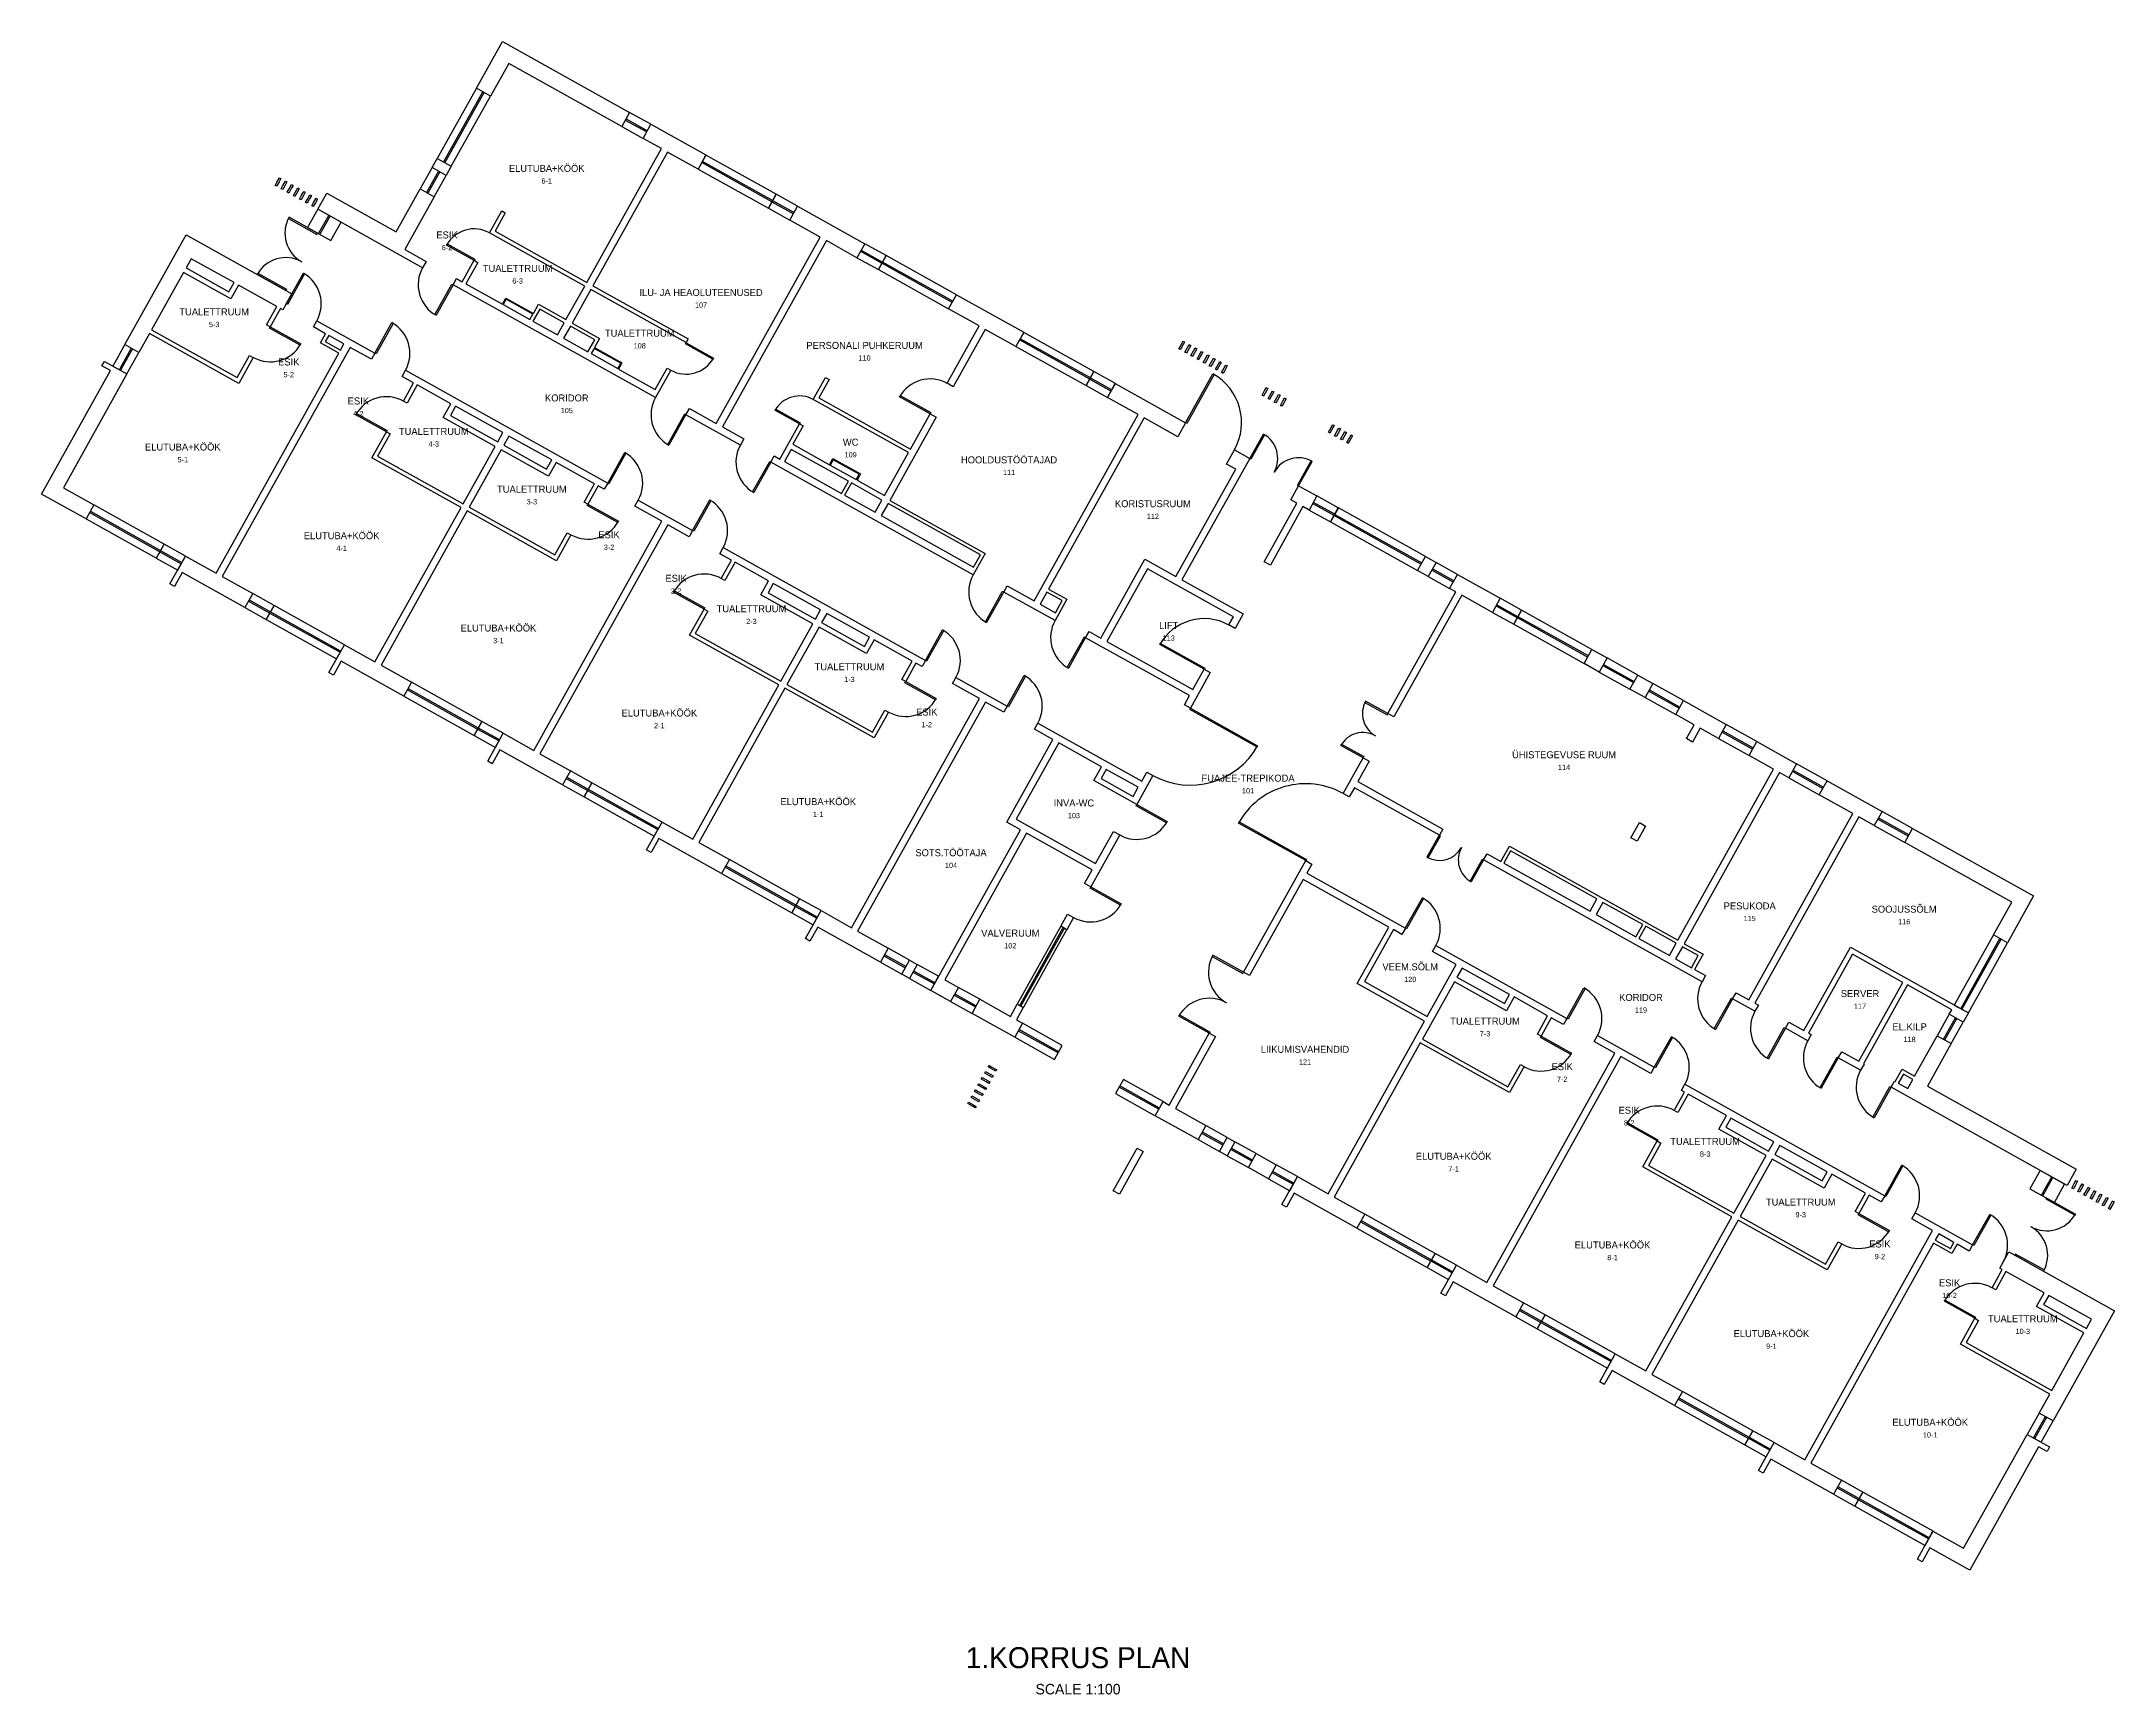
# Model space of a CAD drawing. Header units: millimetres. Extents: x 0 to 379219, y -3554 to 43703.
# Drawn here: x 0 to 59253, y -3554 to 43703 of the extents above; entities that cross this region are included whole.
import ezdxf
from ezdxf.enums import TextEntityAlignment as Align

# ---------------------------------------------------------------- set-up
doc = ezdxf.new("R2010")
doc.units = ezdxf.units.MM
for name, color, linetype in [('A-ANNO-TTLB', 7, 'Continuous'), ('A-AREA-IDEN', 7, 'Continuous'), ('A-COLS', 7, 'Continuous'), ('A-DOOR', 7, 'Continuous'), ('A-GLAZ', 7, 'Continuous'), ('A-WALL', 7, 'Continuous')]:
    doc.layers.add(name, color=color, linetype=linetype)

msp = doc.modelspace()

# ---------------------------------------------------------------- linework, layer by layer
at = {"layer": 'A-COLS'}
for points in [[(6721, 39565), (6703, 39575), (6678, 39589), (6729, 39681), (6799, 39808), (6818, 39797), (6843, 39783), (6792, 39692)], [(6878, 39478), (6852, 39492), (6903, 39583), (6974, 39710), (6992, 39700), (7018, 39686), (6967, 39595), (6896, 39467)], [(7052, 39380), (7027, 39394), (7078, 39486), (7149, 39613), (7167, 39602), (7192, 39588), (7141, 39497), (7071, 39370)], [(7245, 39272), (7227, 39283), (7202, 39297), (7252, 39388), (7323, 39515), (7342, 39505), (7367, 39491), (7316, 39400)], [(7420, 39175), (7402, 39185), (7376, 39199), (7427, 39291), (7498, 39418), (7516, 39407), (7542, 39393), (7491, 39302)], [(7594, 39078), (7576, 39088), (7551, 39102), (7602, 39193), (7673, 39320), (7691, 39310), (7716, 39296), (7665, 39205)], [(7769, 38980), (7751, 38990), (7725, 39004), (7776, 39096), (7847, 39223), (7866, 39213), (7891, 39198), (7840, 39107)], [(32550, 34893), (32523, 34908), (32507, 34917), (32582, 35053), (32628, 35136), (32655, 35121), (32672, 35111), (32597, 34976)], [(32725, 34796), (32698, 34811), (32681, 34820), (32757, 34955), (32803, 35038), (32830, 35023), (32847, 35014), (32771, 34879)], [(32899, 34698), (32872, 34713), (32856, 34722), (32931, 34858), (32978, 34941), (33005, 34926), (33021, 34916), (32946, 34781)], [(33047, 34616), (33030, 34625), (33106, 34760), (33152, 34843), (33179, 34828), (33196, 34819), (33121, 34684), (33074, 34601)], [(33222, 34518), (33205, 34527), (33281, 34663), (33327, 34746), (33354, 34731), (33371, 34721), (33295, 34586), (33249, 34503)], [(33396, 34421), (33380, 34430), (33455, 34565), (33502, 34648), (33529, 34633), (33545, 34624), (33470, 34489), (33423, 34406)], [(33571, 34323), (33554, 34333), (33630, 34468), (33676, 34551), (33703, 34536), (33720, 34526), (33644, 34391), (33598, 34308)], [(33773, 34211), (33746, 34226), (33729, 34235), (33804, 34370), (33851, 34453), (33878, 34438), (33894, 34429), (33819, 34294)], [(34930, 33565), (34903, 33580), (34886, 33589), (34961, 33724), (35008, 33808), (35035, 33792), (35051, 33783), (34976, 33648)], [(35104, 33467), (35077, 33482), (35061, 33492), (35136, 33627), (35182, 33710), (35209, 33695), (35226, 33686), (35151, 33551)], [(35252, 33385), (35235, 33394), (35311, 33529), (35357, 33613), (35384, 33597), (35401, 33588), (35325, 33453), (35279, 33370)], [(35426, 33287), (35410, 33297), (35485, 33432), (35532, 33515), (35559, 33500), (35575, 33491), (35500, 33356), (35454, 33272)], [(36829, 32505), (36802, 32520), (36785, 32529), (36861, 32664), (36907, 32747), (36934, 32732), (36951, 32723), (36875, 32588)], [(37003, 32407), (36976, 32422), (36960, 32432), (37035, 32567), (37082, 32650), (37109, 32635), (37125, 32626), (37050, 32490)], [(37178, 32310), (37151, 32325), (37134, 32334), (37210, 32469), (37256, 32552), (37283, 32537), (37300, 32528), (37224, 32393)], [(37326, 32227), (37309, 32237), (37384, 32372), (37431, 32455), (37458, 32440), (37475, 32431), (37399, 32295), (37353, 32212)], [(27180, 14090), (27097, 14137), (26962, 14212), (26971, 14229), (26986, 14256), (27069, 14210), (27204, 14134), (27195, 14117)], [(27277, 14265), (27194, 14311), (27059, 14387), (27068, 14404), (27083, 14431), (27167, 14384), (27302, 14309), (27292, 14292)], [(26887, 13567), (26804, 13613), (26669, 13688), (26678, 13705), (26693, 13732), (26777, 13686), (26912, 13610), (26903, 13594)], [(26985, 13741), (26902, 13788), (26767, 13863), (26776, 13880), (26791, 13907), (26874, 13860), (27009, 13785), (27000, 13768)], [(27082, 13916), (26999, 13962), (26864, 14038), (26873, 14054), (26888, 14081), (26972, 14035), (27107, 13959), (27097, 13943)], [(26692, 13217), (26609, 13264), (26474, 13339), (26483, 13356), (26499, 13383), (26582, 13336), (26717, 13261), (26708, 13244)], [(26790, 13392), (26707, 13438), (26572, 13514), (26581, 13530), (26596, 13557), (26679, 13511), (26814, 13436), (26805, 13419)], [(58048, 10915), (58030, 10925), (58101, 11052), (58152, 11143), (58177, 11129), (58195, 11119), (58124, 10992), (58073, 10900)], [(58248, 10803), (58223, 10817), (58204, 10827), (58275, 10954), (58326, 11046), (58352, 11031), (58370, 11021), (58299, 10894)], [(58423, 10706), (58397, 10720), (58379, 10730), (58450, 10857), (58501, 10948), (58526, 10934), (58545, 10924), (58474, 10797)], [(58597, 10608), (58572, 10622), (58554, 10632), (58625, 10759), (58675, 10851), (58701, 10837), (58719, 10826), (58648, 10699)], [(58772, 10511), (58747, 10525), (58728, 10535), (58799, 10662), (58850, 10753), (58876, 10739), (58894, 10729), (58823, 10602)], [(58947, 10413), (58921, 10427), (58903, 10437), (58974, 10565), (59025, 10656), (59050, 10642), (59068, 10631), (58997, 10504)], [(59121, 10316), (59096, 10330), (59078, 10340), (59148, 10467), (59199, 10558), (59225, 10544), (59243, 10534), (59172, 10407)]]:
    msp.add_lwpolyline(points, close=True, dxfattribs=at)
at = {"layer": 'A-DOOR'}
for points in [[(7894, 38221), (7077, 38677), (7058, 38642), (7875, 38187)], [(12364, 37445), (11578, 37884), (11597, 37919), (12383, 37480)], [(6984, 36588), (6167, 37043), (6186, 37078), (7003, 36623)], [(6998, 36204), (7485, 37077), (7520, 37058), (7033, 36184)], [(11768, 36748), (11280, 35875), (11245, 35894), (11733, 36768)], [(9530, 34791), (10017, 35664), (10052, 35644), (9565, 34771)], [(6539, 35544), (7412, 35057), (7392, 35022), (6519, 35509)], [(18426, 35092), (19212, 34653), (19193, 34618), (18407, 35057)], [(32701, 32805), (33480, 34202), (33515, 34183), (32735, 32785)], [(21665, 32769), (20966, 33159), (20986, 33194), (21684, 32804)], [(25398, 33056), (24525, 33544), (24544, 33579), (25417, 33091)], [(9858, 32546), (8985, 33033), (9005, 33068), (9878, 32581)], [(18422, 33034), (17935, 32160), (17900, 32180), (18387, 33053)], [(34536, 31781), (34925, 32479), (34960, 32460), (34570, 31761)], [(16184, 31076), (16671, 31949), (16706, 31930), (16219, 31057)], [(20849, 31679), (20362, 30806), (20327, 30825), (20814, 31698)], [(35933, 31001), (36323, 31699), (36288, 31719), (35898, 31020)], [(15620, 30475), (16493, 29988), (16473, 29953), (15600, 30440)], [(18611, 29721), (19099, 30595), (19134, 30575), (18646, 29702)], [(18939, 27477), (18066, 27964), (18086, 27999), (18959, 27512)], [(27503, 27965), (27016, 27092), (26981, 27111), (27468, 27984)], [(25265, 26007), (25753, 26880), (25787, 26861), (25300, 25988)], [(29843, 26659), (29355, 25785), (29321, 25805), (29808, 26678)], [(33232, 25754), (31966, 26461), (31986, 26496), (33251, 25788)], [(27605, 24701), (28092, 25574), (28127, 25555), (27640, 24682)], [(24701, 25406), (25574, 24919), (25554, 24884), (24681, 25371)], [(32840, 24642), (34761, 23569), (34742, 23534), (32821, 24607)], [(38481, 24488), (37848, 24841), (37828, 24806), (38461, 24453)], [(37774, 23222), (37141, 23575), (37161, 23610), (37794, 23257)], [(31305, 21891), (32178, 21404), (32159, 21369), (31286, 21856)], [(36134, 20284), (34213, 21356), (34233, 21391), (36154, 20319)], [(39954, 21015), (39601, 20382), (39635, 20362), (39989, 20995)], [(41220, 20308), (40867, 19675), (40832, 19694), (41185, 20327)], [(29989, 19533), (30862, 19046), (30843, 19011), (29970, 19499)], [(38982, 18350), (39470, 19223), (39505, 19204), (39017, 18331)], [(34355, 17097), (33482, 17584), (33462, 17549), (34336, 17062)], [(43602, 15772), (44089, 16645), (44124, 16626), (43636, 15752)], [(48337, 16335), (47849, 15462), (47814, 15482), (48302, 16355)], [(33380, 15350), (32507, 15838), (32527, 15873), (33400, 15385)], [(49847, 15492), (49360, 14619), (49325, 14639), (49812, 15512)], [(42863, 15268), (43736, 14781), (43716, 14746), (42843, 15233)], [(46099, 14378), (46586, 15251), (46621, 15232), (46134, 14358)], [(51358, 14649), (50871, 13776), (50836, 13795), (51323, 14668)], [(52869, 13806), (52381, 12932), (52347, 12952), (52834, 13825)], [(46182, 12270), (45309, 12757), (45329, 12792), (46202, 12305)], [(52683, 10703), (53170, 11576), (53205, 11557), (52718, 10683)], [(51944, 10199), (52817, 9712), (52797, 9677), (51924, 10164)], [(55198, 9299), (55685, 10172), (55720, 10153), (55233, 9280)], [(57318, 10638), (58135, 10182), (58115, 10147), (57298, 10603)], [(56407, 9004), (57224, 8549), (57243, 8584), (56427, 9039)], [(55263, 7201), (54390, 7688), (54410, 7723), (55283, 7236)]]:
    msp.add_lwpolyline(points, close=True, dxfattribs=at)
for centre, radius, start, end in [((7894, 38221), 935, 150.86272, -119.13728), ((12364, 37445), 900, 60.83, 150.83), ((6984, 36588), 935, 60.86272, 150.86272), ((6998, 36204), 1000, -29.17, 60.83), ((11768, 36748), 1000, 150.83, -119.17), ((9530, 34791), 1000, -29.17, 60.83), ((6539, 35544), 1000, -119.17, -29.17), ((18426, 35092), 900, -119.17, -29.17), ((25398, 33056), 1000, 60.83, 150.83), ((32701, 32805), 1600, -29.17, 60.83), ((9858, 32546), 1000, 60.83, 150.83), ((18422, 33034), 1000, 150.83, -119.17), ((21665, 32769), 800, 60.85172, 150.85172), ((20849, 31679), 1000, 150.83, -119.17), ((34536, 31781), 800, -29.16727, 60.83273), ((16184, 31076), 1000, -29.17, 60.83), ((35933, 31001), 800, 60.83273, 150.83273), ((18611, 29721), 1000, -29.17, 60.83), ((15620, 30475), 1000, -119.17, -29.17), ((18939, 27477), 1000, 60.83, 150.83), ((27503, 27965), 1000, 150.83, -119.17), ((25265, 26007), 1000, -29.17, 60.83), ((29843, 26659), 1000, 150.83, -119.17), ((33232, 25754), 1450, 60.78394, 150.78394), ((27605, 24701), 1000, -29.17, 60.83), ((24701, 25406), 1000, -119.17, -29.17), ((38481, 24488), 725, 150.83, -119.17), ((37774, 23222), 725, 60.83, 150.83), ((32840, 24642), 2200, -119.17, -29.17), ((36134, 20284), 2200, 60.83, 150.83), ((31305, 21891), 1000, -119.17, -29.17), ((39954, 21015), 725, -119.17, -29.17), ((41220, 20308), 725, 150.83, -119.17), ((29989, 19533), 1000, -119.17, -29.17), ((38982, 18350), 1000, -29.17, 60.83), ((34355, 17097), 1000, 150.83, -119.17), ((43602, 15772), 1000, -29.17, 60.83), ((48337, 16335), 1000, 150.83, -119.17), ((33380, 15350), 1000, 60.83, 150.83), ((49847, 15492), 1000, 150.83, -119.17), ((46099, 14378), 1000, -29.17, 60.83), ((51358, 14649), 1000, 150.83, -119.17), ((42863, 15268), 1000, -119.17, -29.17), ((52869, 13806), 1000, 150.83, -119.17), ((46182, 12270), 1000, 60.83, 150.83), ((52683, 10703), 1000, -29.17, 60.83), ((55198, 9299), 1000, -29.17, 60.83), ((57318, 10638), 935, -119.14364, -29.14364), ((51944, 10199), 1000, -119.17, -29.17), ((56407, 9004), 935, -29.14364, 60.85636), ((55263, 7201), 1000, 60.83, 150.83)]:
    msp.add_arc(centre, radius, start, end, dxfattribs=at)
at = {"layer": 'A-GLAZ'}
for p, q in [((11494, 40256), (12615, 42264)), ((11529, 40237), (12650, 42245)), ((16708, 41492), (17319, 41150)), ((16688, 41457), (17299, 41115)), ((11348, 39994), (11006, 39383)), ((11382, 39975), (11041, 39363)), ((20879, 39117), (18871, 40238)), ((20899, 39152), (18891, 40273)), ((20879, 39117), (21491, 38776)), ((20899, 39152), (21510, 38811)), ((7922, 38208), (8215, 38732)), ((7957, 38188), (8250, 38712)), ((23412, 37704), (24023, 37362)), ((23431, 37739), (24042, 37397)), ((26031, 36241), (24023, 37362)), ((26051, 36276), (24042, 37397)), ((29960, 34048), (27952, 35169)), ((29980, 34083), (27972, 35204)), ((2567, 34932), (2226, 34321)), ((2602, 34913), (2261, 34302)), ((29961, 34048), (30572, 33707)), ((29980, 34083), (30591, 33742)), ((1378, 30236), (3386, 29115)), ((1397, 30271), (3405, 29150)), ((36945, 30150), (36333, 30491)), ((36964, 30185), (36353, 30526)), ((36946, 30149), (39434, 28760)), ((36965, 30184), (39454, 28795)), ((3386, 29116), (3997, 28774)), ((3405, 29151), (4016, 28809)), ((40350, 28249), (39739, 28590)), ((40370, 28284), (39758, 28625)), ((5918, 27702), (6529, 27361)), ((5937, 27737), (6548, 27396)), ((6529, 27361), (8538, 26240)), ((6549, 27396), (8557, 26275)), ((41574, 27566), (42185, 27224)), ((41593, 27601), (42204, 27259)), ((44213, 26138), (42204, 27259)), ((44193, 26103), (42185, 27224)), ((44629, 25860), (45502, 25373)), ((44649, 25895), (45522, 25408)), ((10459, 25167), (12467, 24046)), ((10478, 25202), (12486, 24081)), ((45939, 25129), (46812, 24641)), ((45959, 25164), (46832, 24676)), ((12467, 24047), (13078, 23705)), ((12486, 24082), (13097, 23740)), ((48035, 23959), (48908, 23472)), ((48054, 23994), (48927, 23507)), ((14999, 22633), (15610, 22292)), ((15018, 22668), (15629, 22327)), ((50043, 22838), (50916, 22351)), ((50063, 22873), (50936, 22386)), ((15610, 22292), (17619, 21171)), ((15630, 22327), (17638, 21206)), ((52488, 21473), (53361, 20986)), ((52508, 21508), (53381, 21021)), ((19540, 20098), (21548, 18977)), ((19559, 20133), (21567, 19012)), ((21548, 18978), (22159, 18636)), ((21567, 19013), (22178, 18671)), ((27960, 16144), (29202, 18371)), ((27995, 16124), (29237, 18351)), ((54856, 16052), (55977, 18060)), ((54891, 16033), (56012, 18041)), ((24080, 17564), (24691, 17223)), ((24099, 17599), (24711, 17258)), ((24909, 17101), (25521, 16760)), ((24929, 17136), (25540, 16795)), ((26088, 16443), (26699, 16102)), ((26108, 16478), (26719, 16137)), ((29057, 14786), (27921, 15420)), ((29076, 14821), (27941, 15455)), ((54369, 15179), (54710, 15790)), ((54404, 15159), (54745, 15770)), ((31938, 13178), (30803, 13811)), ((31958, 13213), (30822, 13846)), ((33161, 12495), (33772, 12154)), ((33180, 12530), (33792, 12189)), ((33990, 12032), (34602, 11691)), ((34010, 12067), (34621, 11726)), ((35169, 11374), (35780, 11033)), ((35189, 11409), (35800, 11068)), ((57167, 10719), (57460, 11243)), ((57202, 10700), (57494, 11223)), ((37702, 9960), (39710, 8839)), ((37721, 9995), (39730, 8874)), ((39710, 8840), (40321, 8498)), ((39729, 8875), (40340, 8533)), ((42242, 7426), (42853, 7085)), ((42261, 7461), (42873, 7120)), ((42873, 7120), (44881, 5999)), ((42854, 7085), (44862, 5964)), ((46783, 4891), (48791, 3770)), ((46802, 4926), (48811, 3805)), ((56939, 3780), (57280, 4392)), ((56974, 3761), (57315, 4372)), ((48791, 3771), (49402, 3429)), ((48810, 3806), (49421, 3464)), ((51342, 2392), (51954, 2051)), ((51323, 2357), (51934, 2016)), ((51935, 2016), (53943, 895)), ((51954, 2051), (53962, 930))]:
    msp.add_line(p, q, dxfattribs=at)
for points in [[(11712, 40134), (12833, 42142), (12431, 42367), (11310, 40358)], [(16586, 41273), (17197, 40932), (17421, 41334), (16810, 41675)], [(21001, 39336), (18993, 40456), (18769, 40055), (20777, 38934)], [(11164, 40097), (10823, 39485), (11225, 39261), (11566, 39872)], [(20777, 38934), (21388, 38593), (21613, 38994), (21001, 39335)], [(8272, 38013), (8564, 38537), (7900, 38907), (7608, 38383)], [(23309, 37520), (23921, 37179), (24145, 37581), (23534, 37922)], [(26153, 36460), (24145, 37581), (23920, 37179), (25929, 36058)], [(2383, 35035), (2042, 34423), (2444, 34199), (2785, 34810)], [(30082, 34267), (28074, 35387), (27850, 34986), (29858, 33865)], [(29858, 33865), (30469, 33524), (30694, 33925), (30082, 34266)], [(1275, 30053), (3284, 28932), (3508, 29334), (1499, 30455)], [(37066, 30368), (36455, 30709), (36231, 30307), (36842, 29966)], [(36843, 29966), (39332, 28576), (39556, 28978), (37068, 30367)], [(3283, 28932), (3894, 28591), (4119, 28993), (3507, 29334)], [(40472, 28467), (39861, 28808), (39636, 28407), (40248, 28065)], [(5815, 27519), (6427, 27178), (6651, 27579), (6040, 27920)], [(6427, 27177), (8435, 26056), (8660, 26458), (6651, 27579)], [(41471, 27382), (42083, 27041), (42307, 27443), (41696, 27784)], [(44315, 26322), (42307, 27443), (42083, 27041), (44091, 25920)], [(44527, 25677), (45400, 25189), (45624, 25591), (44751, 26078)], [(10356, 24984), (12365, 23863), (12589, 24265), (10581, 25386)], [(45837, 24946), (46710, 24458), (46934, 24860), (46061, 25347)], [(12364, 23863), (12975, 23522), (13200, 23924), (12588, 24265)], [(47932, 23776), (48806, 23288), (49030, 23690), (48157, 24177)], [(14896, 22450), (15508, 22109), (15732, 22510), (15121, 22851)], [(49941, 22655), (50814, 22167), (51038, 22569), (50165, 23056)], [(15508, 22108), (17516, 20987), (17741, 21389), (15732, 22510)], [(52386, 21290), (53259, 20802), (53483, 21204), (52610, 21691)], [(19437, 19915), (21446, 18794), (21670, 19196), (19662, 20317)], [(21445, 18794), (22056, 18453), (22281, 18855), (21669, 19196)], [(28065, 16085), (29307, 18312), (29132, 18410), (27890, 16183)], [(23977, 17381), (24589, 17040), (24813, 17441), (24202, 17782)], [(55075, 15930), (56196, 17939), (55794, 18163), (54673, 16154)], [(24807, 16918), (25418, 16577), (25642, 16978), (25031, 17319)], [(25986, 16260), (26597, 15919), (26821, 16320), (26210, 16661)], [(29178, 15004), (28043, 15638), (27819, 15236), (28954, 14603)], [(54587, 15057), (54928, 15668), (54527, 15892), (54185, 15281)], [(32060, 13396), (30925, 14030), (30701, 13628), (31836, 12994)], [(33059, 12312), (33670, 11971), (33894, 12372), (33283, 12713)], [(33888, 11849), (34499, 11508), (34723, 11909), (34112, 12250)], [(35067, 11191), (35678, 10850), (35902, 11251), (35291, 11592)], [(57534, 10514), (57826, 11038), (57128, 11428), (56835, 10904)], [(37599, 9777), (39608, 8656), (39832, 9058), (37824, 10179)], [(39607, 8656), (40219, 8315), (40443, 8717), (39832, 9058)], [(42140, 7243), (42751, 6902), (42975, 7303), (42364, 7644)], [(42751, 6901), (44759, 5780), (44984, 6182), (42975, 7303)], [(46680, 4708), (48689, 3587), (48913, 3989), (46905, 5110)], [(57157, 3659), (57498, 4270), (57097, 4494), (56756, 3883)], [(48688, 3587), (49300, 3246), (49524, 3648), (48913, 3989)], [(51221, 2174), (51832, 1833), (52056, 2234), (51445, 2575)], [(51832, 1832), (53841, 711), (54065, 1113), (52056, 2234)]]:
    msp.add_lwpolyline(points, close=True, dxfattribs=at)
at = {"layer": 'A-WALL'}
for points in [[(12833, 42143), (12431, 42367), (13177, 43703), (16810, 41675), (16585, 41274), (13355, 43077)], [(15527, 36711), (12803, 38232), (13154, 38860), (13258, 38802), (12966, 38278), (15586, 36816), (17720, 40640), (17197, 40932), (17421, 41334), (18993, 40457), (18768, 40055), (17895, 40542), (15760, 36718), (18485, 35197), (18427, 35093), (15702, 36613), (15166, 35653), (15952, 35214), (15805, 34952), (16592, 34513), (16494, 34339), (17542, 33754), (17883, 34365), (17988, 34307), (17549, 33521), (11768, 36748), (11865, 36923), (12023, 36835), (12364, 37446), (12469, 37387), (12128, 36776), (13175, 36191), (13273, 36366), (14059, 35927), (14205, 36189), (14991, 35750)], [(11566, 39872), (11164, 40097), (11310, 40359), (11712, 40134)], [(10895, 37235), (7900, 38907), (8158, 39370), (10141, 38263), (10823, 39485), (11225, 39261), (10382, 37751), (10992, 37410)], [(20074, 32341), (19976, 32166), (18422, 33033), (18520, 33208), (19288, 32779), (22261, 38105), (21388, 38593), (21612, 38994), (23533, 37922), (23309, 37521), (22436, 38008), (19463, 32682)], [(3087, 35352), (2785, 34810), (2383, 35035), (4138, 38178), (7159, 36492), (6901, 36029), (6831, 36068), (6539, 35544), (6434, 35603), (6726, 36126), (5635, 36736), (5415, 36343), (4062, 37098), (3146, 35457), (5591, 34092), (5946, 34729), (6051, 34671), (5637, 33929)], [(4135, 37229), (5358, 36547), (5504, 36809), (4281, 37491)], [(14047, 35905), (13283, 36332), (13197, 36179), (13962, 35752)], [(26153, 36460), (28074, 35388), (27849, 34986), (26976, 35473), (26060, 33832), (25885, 33930), (26802, 35571), (25928, 36058)], [(4025, 28518), (3804, 28121), (3673, 28195), (4119, 28993), (4992, 28505), (8501, 34792), (7977, 35085), (8123, 35347), (7774, 35542), (7871, 35716), (9530, 34790), (9433, 34616), (8822, 34957), (5166, 28408), (6040, 27920), (5815, 27519)], [(14942, 35663), (14244, 36053), (14049, 35704), (14747, 35314)], [(15621, 34826), (15816, 35176), (15117, 35566), (14922, 35216)], [(8113, 35123), (8550, 34879), (8647, 35054), (8211, 35298)], [(0, 30765), (1969, 34292), (1729, 34426), (1802, 34557), (2444, 34199), (626, 30942), (1499, 30455), (1275, 30053)], [(15793, 34930), (15708, 34778), (16472, 34351), (16558, 34504)], [(8214, 25660), (8659, 26458), (9532, 25971), (11994, 30380), (9444, 31804), (9858, 32546), (9963, 32487), (9607, 31850), (12052, 30485), (12968, 32127), (11484, 32955), (11703, 33348), (10743, 33884), (10451, 33361), (10346, 33419), (10638, 33943), (10306, 34128), (10403, 34303), (16184, 31076), (16087, 30901), (15912, 30999), (15620, 30475), (15515, 30534), (15807, 31057), (14716, 31667), (14497, 31274), (13143, 32029), (12227, 30388), (14672, 29023), (15028, 29660), (15132, 29602), (14718, 28860), (12168, 30283), (9707, 25873), (10580, 25386), (10356, 24984), (8566, 25983), (8345, 25587)], [(21104, 31766), (21665, 32770), (21770, 32711), (21477, 32187), (22525, 31603), (22622, 31777), (23408, 31338), (23311, 31164), (24097, 30725), (24779, 31948), (22055, 33468), (22406, 34097), (22510, 34038), (22218, 33514), (24837, 32052), (25398, 33056), (25573, 32959), (24247, 30584), (26971, 29063), (26630, 28452), (20850, 31679), (20947, 31853)], [(29311, 27757), (28970, 27146), (27503, 27964), (27601, 28139), (28369, 27710), (31342, 33036), (30469, 33524), (30693, 33925), (32701, 32804), (32477, 32403), (31517, 32939), (28787, 28049)], [(11834, 33275), (11688, 33013), (13042, 32258), (13188, 32520)], [(13362, 32422), (13216, 32160), (14439, 31478), (14585, 31740)], [(21235, 31693), (22868, 30781), (23063, 31130), (21430, 32042)], [(30277, 26645), (31537, 28902), (32423, 28408), (34136, 31477), (33874, 31623), (34098, 32025), (34535, 31781), (32598, 28310), (34344, 27336), (34115, 26925), (33940, 27023), (34072, 27258), (31614, 28630), (30452, 26548), (32910, 25176), (33234, 25756), (33408, 25659), (32841, 24642), (32666, 24739), (32812, 25001), (29843, 26658), (29941, 26833)], [(23289, 31176), (23374, 31329), (22632, 31743), (22546, 31590)], [(23150, 31081), (22956, 30732), (23829, 30245), (24023, 30594)], [(35883, 30502), (35708, 30599), (35932, 31001), (36456, 30709), (36232, 30307), (36057, 30404), (35124, 28733), (34949, 28830)], [(14073, 23436), (17728, 29985), (16960, 30414), (17058, 30589), (18612, 29721), (18514, 29546), (17903, 29888), (14247, 23339), (15121, 22851), (14896, 22450), (13106, 23449), (12885, 23052), (12754, 23126), (13200, 23924)], [(24003, 30147), (26640, 28675), (26835, 29024), (24198, 30497)], [(19437, 19915), (17647, 20914), (17426, 20518), (17295, 20591), (17740, 21389), (18613, 20902), (21075, 25311), (18525, 26735), (18939, 27477), (19044, 27418), (18688, 26781), (21133, 25416), (22050, 27058), (20565, 27886), (20784, 28279), (19824, 28815), (19532, 28292), (19427, 28350), (19719, 28874), (19387, 29059), (19485, 29234), (25266, 26007), (25168, 25832), (24993, 25930), (24701, 25406), (24596, 25465), (24888, 25988), (23797, 26598), (23578, 26205), (22224, 26960), (21308, 25319), (23753, 23954), (24109, 24591), (24213, 24533), (23799, 23791), (21249, 25214), (18788, 20804), (19661, 20317)], [(40423, 27967), (40248, 28065), (40473, 28467), (41695, 27784), (41471, 27383), (40598, 27870), (38656, 24391), (38481, 24488)], [(39861, 28808), (39637, 28406), (39332, 28577), (39556, 28978)], [(20915, 28206), (20769, 27944), (22123, 27189), (22269, 27451)], [(29175, 27718), (28739, 27962), (28544, 27613), (28980, 27369)], [(22297, 27091), (23520, 26409), (23666, 26671), (22443, 27353)], [(44751, 26078), (44527, 25677), (44090, 25920), (44315, 26322)], [(22187, 18380), (21966, 17983), (21835, 18057), (22281, 18855), (23154, 18367), (26809, 24916), (26041, 25345), (26139, 25520), (27605, 24701), (27508, 24526), (26984, 24819), (23328, 18270), (24202, 17782), (23977, 17381)], [(45837, 24946), (45400, 25189), (45624, 25591), (46061, 25347)], [(47015, 23773), (47234, 24166), (46710, 24458), (46934, 24860), (48157, 24177), (47932, 23776), (47409, 24068), (47189, 23675)], [(25418, 16577), (27982, 21169), (27589, 21389), (28905, 23746), (28381, 24039), (28479, 24213), (31447, 22556), (31594, 22818), (31768, 22721), (31305, 21891), (30083, 22574), (30302, 22967), (29080, 23649), (27861, 21466), (30131, 20199), (30643, 21116), (30818, 21018), (29989, 19534), (29815, 19631), (30034, 20024), (28157, 21072), (25817, 16881), (26210, 16661), (25986, 16260)], [(37527, 22369), (37381, 22107), (37206, 22205), (37774, 23222), (37949, 23125), (37625, 22544), (40052, 21189), (39955, 21014)], [(41711, 20263), (41955, 20699), (46775, 18009), (49504, 22898), (48806, 23288), (49030, 23690), (50165, 23056), (49941, 22655), (49679, 22801), (46949, 17911), (47491, 17609), (47247, 17173), (47561, 16997), (47464, 16823), (41221, 20307), (41318, 20482)], [(30433, 22893), (30287, 22631), (31204, 22120), (31350, 22382)], [(48435, 16510), (48801, 16305), (51774, 21631), (50814, 22167), (51038, 22569), (52610, 21691), (52386, 21290), (51949, 21534), (48976, 16208), (49072, 16154), (48975, 15979), (48337, 16335)], [(45430, 20935), (45674, 21372), (45849, 21274), (45605, 20837)], [(55794, 18163), (56315, 19097), (53259, 20802), (53483, 21204), (56941, 19274), (56196, 17938)], [(34355, 17097), (36134, 20284), (36309, 20186), (36163, 19924), (38983, 18350), (38885, 18175), (38641, 18312), (37812, 16827), (39602, 15828), (40431, 17313), (39759, 17688), (39856, 17863), (43602, 15772), (43505, 15597), (43155, 15792), (42863, 15268), (42758, 15327), (43050, 15850), (42090, 16387), (41871, 15994), (40386, 16822), (39470, 15181), (41915, 13816), (42271, 14453), (42375, 14395), (41961, 13653), (39411, 15076), (36950, 10666), (37823, 10179), (37599, 9777), (35809, 10776), (35588, 10380), (35457, 10453), (35902, 11251), (36775, 10764), (39529, 15697), (37608, 16770), (38510, 18385), (36065, 19750), (34530, 16999)], [(41799, 20214), (44261, 18840), (44456, 19189), (41993, 20563)], [(44436, 18742), (45571, 18108), (45766, 18457), (44630, 19091)], [(29132, 18409), (29327, 18758), (29502, 18660), (29307, 18311)], [(45658, 18060), (46531, 17572), (46726, 17921), (45853, 18409)], [(47355, 17570), (46901, 17824), (46706, 17475), (47160, 17221)], [(50485, 15136), (49848, 15492), (49945, 15667), (50373, 15428), (51704, 17811), (55075, 15930), (54928, 15668), (54527, 15892), (54600, 16023), (53334, 16730), (52076, 14477), (52094, 14467), (51996, 14293), (51358, 14649), (51456, 14823), (51945, 14550), (53203, 16803), (51762, 17607), (50504, 15354), (50583, 15311)], [(25031, 17319), (24807, 16918), (24589, 17040), (24813, 17441)], [(40459, 16953), (41813, 16198), (41959, 16460), (40606, 17215)], [(27819, 15236), (26597, 15919), (26821, 16320), (27694, 15833), (27889, 16182), (28064, 16085), (27869, 15735), (28044, 15638)], [(33059, 12312), (31836, 12994), (32060, 13396), (32235, 13298), (33380, 15350), (33555, 15253), (32410, 13201), (33283, 12713)], [(41316, 8229), (44971, 14778), (44378, 15110), (44475, 15284), (46099, 14378), (46002, 14203), (45146, 14681), (41491, 8132), (42364, 7644), (42140, 7243), (40350, 8242), (40128, 7846), (39997, 7919), (40443, 8717)], [(57899, 10998), (52869, 13805), (52967, 13980), (52984, 13970), (53179, 14320), (53537, 14120), (54185, 15281), (54587, 15057), (53905, 13834), (58157, 11461)], [(44890, 5707), (44669, 5311), (44538, 5384), (44983, 6182), (45856, 5695), (48318, 10104), (45768, 11528), (46183, 12270), (46287, 12211), (45931, 11574), (48376, 10209), (49293, 11851), (47939, 12606), (48159, 12999), (47067, 13608), (46775, 13085), (46670, 13143), (46962, 13667), (46875, 13716), (46972, 13890), (52683, 10703), (52586, 10528), (52236, 10723), (51944, 10199), (51839, 10258), (52132, 10781), (51171, 11318), (50952, 10925), (49467, 11753), (48551, 10112), (50996, 8747), (51352, 9384), (51456, 9326), (51042, 8584), (48492, 10007), (46031, 5597), (46904, 5110), (46680, 4708)], [(53218, 14183), (53072, 13922), (53342, 13770), (53488, 14032)], [(48290, 12926), (48143, 12664), (49366, 11982), (49512, 12244)], [(30636, 10844), (31318, 12067), (31493, 11969), (30811, 10747)], [(34112, 12250), (33888, 11849), (33670, 11971), (33894, 12372)], [(35067, 11191), (34499, 11508), (34723, 11909), (35291, 11592)], [(49687, 12146), (49540, 11884), (50894, 11129), (51040, 11391)], [(50397, 3160), (54053, 9709), (53459, 10041), (53556, 10215), (55198, 9299), (55101, 9124), (54751, 9319), (54605, 9057), (54081, 9350), (50572, 3063), (51445, 2575), (51221, 2174), (49431, 3173), (49209, 2777), (49078, 2850), (49524, 3648)], [(54130, 9437), (54566, 9193), (54664, 9368), (54227, 9612)], [(55856, 8016), (55751, 8074), (56043, 8598), (55974, 8637), (56232, 9100), (59253, 7413), (57498, 4270), (57097, 4494), (57399, 5035), (54849, 6459), (55264, 7201), (55368, 7142), (55012, 6505), (57457, 5140), (58374, 6782), (57020, 7537), (57240, 7930), (56148, 8539)], [(58593, 7175), (57371, 7857), (57224, 7595), (58447, 6913)], [(54937, 626), (56756, 3883), (57397, 3525), (57324, 3394), (57084, 3528), (55115, 0), (53971, 638), (53750, 242), (53619, 315), (54064, 1113)]]:
    msp.add_lwpolyline(points, close=True, dxfattribs=at)

# ---------------------------------------------------------------- texts
at = {"layer": 'A-ANNO-TTLB'}
for s, height, p in [('1.KORRUS PLAN', 600, (29627, -2500)), ('SCALE 1:100', 300, (29627, -3400))]:
    msp.add_text(s, height=height, dxfattribs=at).set_placement(p, align=Align.MIDDLE_CENTER)
at = {"layer": 'A-AREA-IDEN'}
for s, height, p in [('ELUTUBA+KÖÖK', 200, (14441, 40074)), ('6-1', 150, (14441, 39714)), ('ESIK', 200, (11592, 38171)), ('6-2', 150, (11592, 37811)), ('TUALETTRUUM', 200, (13609, 37216)), ('6-3', 150, (13609, 36856)), ('ILU- JA HEAOLUTEENUSED', 200, (18853, 36527)), ('107', 150, (18853, 36167)), ('TUALETTRUUM', 200, (4936, 35972)), ('5-3', 150, (4936, 35612)), ('TUALETTRUUM', 200, (17100, 35363)), ('108', 150, (17100, 35003)), ('PERSONALI PUHKERUUM', 200, (23527, 35014)), ('ESIK', 200, (7069, 34540)), ('110', 150, (23527, 34654)), ('5-2', 150, (7069, 34180)), ('ESIK', 200, (9058, 33425)), ('KORIDOR', 200, (15015, 33512)), ('105', 150, (15015, 33152)), ('4-2', 150, (9058, 33065)), ('TUALETTRUUM', 200, (11212, 32555)), ('ELUTUBA+KÖÖK', 200, (4040, 32109)), ('4-3', 150, (11212, 32195)), ('WC', 200, (23128, 32247)), ('5-1', 150, (4040, 31749)), ('109', 150, (23128, 31887)), ('HOOLDUSTÖÖTAJAD', 200, (27656, 31742)), ('111', 150, (27656, 31382)), ('TUALETTRUUM', 200, (14017, 30903)), ('3-3', 150, (14017, 30543)), ('KORISTUSRUUM', 200, (31767, 30489)), ('ELUTUBA+KÖÖK', 200, (8580, 29574)), ('ESIK', 200, (16223, 29602)), ('112', 150, (31767, 30129)), ('4-1', 150, (8580, 29214)), ('3-2', 150, (16223, 29242)), ('ESIK', 200, (18139, 28356)), ('2-2', 150, (18139, 27996)), ('TUALETTRUUM', 200, (20293, 27486)), ('ELUTUBA+KÖÖK', 200, (13062, 26935)), ('2-3', 150, (20293, 27126)), ('LIFT', 200, (32219, 27007)), ('113', 150, (32219, 26647)), ('3-1', 150, (13062, 26575)), ('TUALETTRUUM', 200, (23094, 25827)), ('1-3', 150, (23094, 25467)), ('ELUTUBA+KÖÖK', 200, (17661, 24505)), ('ESIK', 200, (25304, 24533)), ('2-1', 150, (17661, 24145)), ('1-2', 150, (25304, 24173)), ('ÜHISTEGEVUSE RUUM', 200, (43519, 23312)), ('FUAJEE-TREPIKODA', 200, (34487, 22643)), ('114', 150, (43519, 22952)), ('ELUTUBA+KÖÖK', 200, (22202, 21971)), ('INVA-WC', 200, (29510, 21933)), ('101', 150, (34487, 22283)), ('1-1', 150, (22202, 21611)), ('103', 150, (29510, 21573)), ('SOTS.TÖÖTAJA', 200, (25997, 20511)), ('104', 150, (25997, 20151)), ('PESUKODA', 200, (48826, 18991)), ('SOOJUSSÕLM', 200, (53240, 18897)), ('115', 150, (48826, 18631)), ('116', 150, (53240, 18537)), ('VALVERUUM', 200, (27692, 18213)), ('102', 150, (27692, 17853)), ('VEEM.SÕLM', 200, (39122, 17250)), ('120', 150, (39122, 16890)), ('KORIDOR', 200, (45718, 16374)), ('119', 150, (45718, 16014)), ('SERVER', 200, (51979, 16484)), ('117', 150, (51979, 16124)), ('TUALETTRUUM', 200, (41260, 15696)), ('7-3', 150, (41260, 15336)), ('EL.KILP', 200, (53396, 15535)), ('LIIKUMISVAHENDID', 200, (36115, 14891)), ('118', 150, (53396, 15175)), ('121', 150, (36115, 14531)), ('ESIK', 200, (43466, 14395)), ('7-2', 150, (43466, 14035)), ('ESIK', 200, (45382, 13149)), ('8-2', 150, (45382, 12789)), ('ELUTUBA+KÖÖK', 200, (40364, 11833)), ('TUALETTRUUM', 200, (47550, 12257)), ('8-3', 150, (47550, 11897)), ('7-1', 150, (40364, 11473)), ('TUALETTRUUM', 200, (50284, 10524)), ('9-3', 150, (50284, 10164)), ('ELUTUBA+KÖÖK', 200, (44904, 9298)), ('8-1', 150, (44904, 8938)), ('ESIK', 200, (52547, 9326)), ('9-2', 150, (52547, 8966)), ('ESIK', 200, (54538, 8215)), ('10-2', 150, (54538, 7855)), ('TUALETTRUUM', 200, (56631, 7188)), ('ELUTUBA+KÖÖK', 200, (49445, 6764)), ('10-3', 150, (56631, 6828)), ('9-1', 150, (49445, 6404)), ('ELUTUBA+KÖÖK', 200, (53985, 4229)), ('10-1', 150, (53985, 3869))]:
    msp.add_text(s, height=height, dxfattribs=at).set_placement(p, align=Align.MIDDLE_CENTER)

doc.saveas('drawing.dxf')
